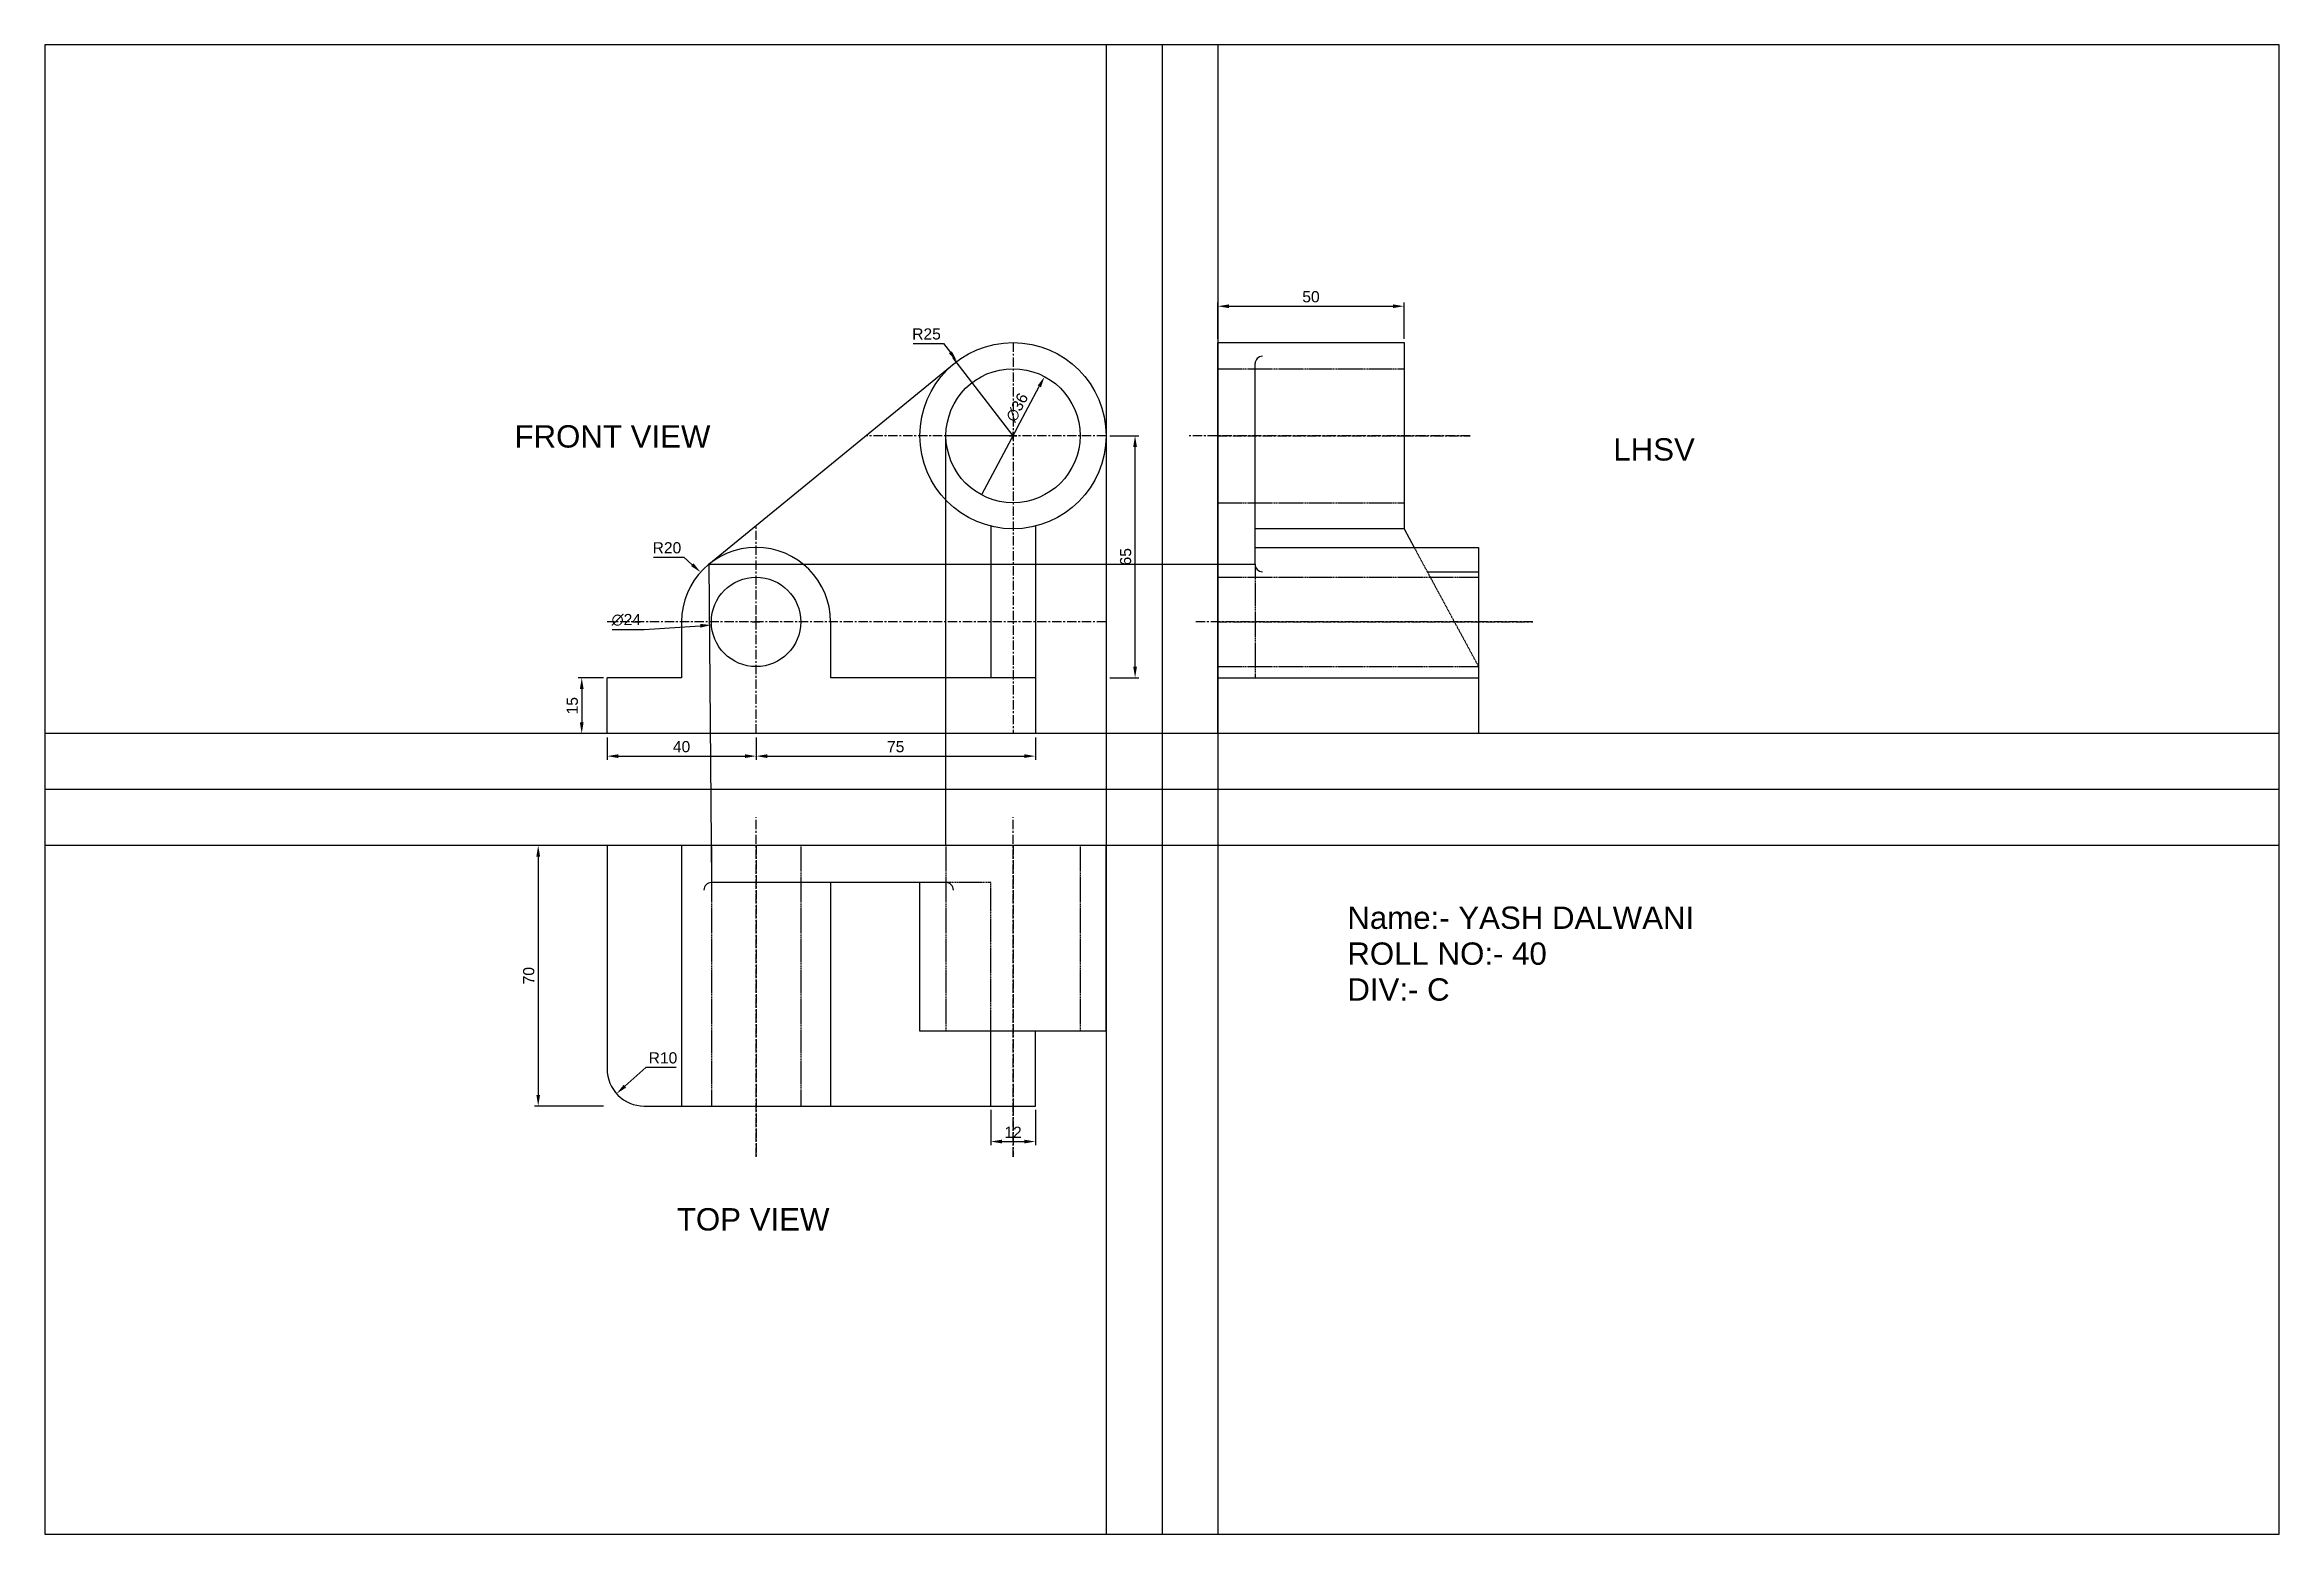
# Model space of a CAD drawing. Header units: millimetres. Extents: x 0 to 600, y 0 to 400.
import ezdxf

# ---------------------------------------------------------------- set-up
doc = ezdxf.new("R2010")
doc.units = ezdxf.units.MM
doc.header["$MEASUREMENT"] = 0
doc.linetypes.add('CENTERX2', pattern=[4, 2.5, -0.5, 0.5, -0.5])
doc.linetypes.add('HIDDEN2', pattern=[0.1875, 0.125, -0.0625])
for name, color, linetype in [('Centre Line', 150, 'CENTERX2'), ('Construction', 253, 'Continuous'), ('Dimension', 3, 'Continuous'), ('Hidden', 240, 'HIDDEN2')]:
    doc.layers.add(name, color=color, linetype=linetype)
doc.styles.get("Standard").update_dxf_attribs({"font": 'arial.ttf'})
doc.dimstyles.get("Standard").update_dxf_attribs({"dimtxt": 3, "dimasz": 3, "dimexe": 1, "dimexo": 1, "dimgap": 1, "dimtad": 1, "dimtoh": 1, "dimdec": 0, "dimdsep": 46, "dimtxsty": 'Standard', "dimcen": 1, "dimadec": 0, "dimazin": 0, "dimtfac": 1, "dimtdec": 0, "dimtofl": 0, "dimtmove": 0, "dimatfit": 3, "dimfxl": 1, "dimtolj": 1, "dimtzin": 0, "dimarcsym": 0})

# ---------------------------------------------------------------- blocks, each defined once
blk = doc.blocks.new('*D5')
at = {"layer": 'Defpoints', "color": 0, "transparency": 16777216}
for p in [(151, 215), (191, 215), (191, 208.96)]:
    blk.add_point(p, dxfattribs=at)
at = {"layer": 'Dimension', "color": 0, "lineweight": -2, "transparency": 16777216}
for p, q in [((151, 214), (151, 207.96)), ((191, 214), (191, 207.96)), ((154, 208.96), (188, 208.96))]:
    blk.add_line(p, q, dxfattribs=at)
at = {"layer": 'Dimension', "color": 0, "transparency": 16777216}
for points in [[(154, 209.46), (154, 208.46), (151, 208.96)], [(188, 209.46), (188, 208.46), (191, 208.96)]]:
    blk.add_solid(points, dxfattribs=at)
at = {"layer": 'Dimension', "color": 0, "transparency": 16777216, "insert": (171, 211.49), "char_height": 3, "attachment_point": 5}
blk.add_mtext('\\A1;40', dxfattribs=at)
blk = doc.blocks.new('*D6')
at = {"layer": 'Defpoints', "color": 0, "transparency": 16777216}
for p in [(191, 215), (266, 215), (266, 208.96)]:
    blk.add_point(p, dxfattribs=at)
at = {"layer": 'Dimension', "color": 0, "lineweight": -2, "transparency": 16777216}
for p, q in [((191, 214), (191, 207.96)), ((266, 214), (266, 207.96)), ((194, 208.96), (263, 208.96))]:
    blk.add_line(p, q, dxfattribs=at)
at = {"layer": 'Dimension', "color": 0, "transparency": 16777216}
for points in [[(194, 209.46), (194, 208.46), (191, 208.96)], [(263, 209.46), (263, 208.46), (266, 208.96)]]:
    blk.add_solid(points, dxfattribs=at)
at = {"layer": 'Dimension', "color": 0, "transparency": 16777216, "insert": (228.5, 211.49), "char_height": 3, "attachment_point": 5}
blk.add_mtext('\\A1;75', dxfattribs=at)
blk = doc.blocks.new('*D7')
at = {"layer": 'Defpoints', "color": 0, "transparency": 16777216}
for p in [(151, 230), (144.2, 215), (151, 215)]:
    blk.add_point(p, dxfattribs=at)
at = {"layer": 'Dimension', "color": 0, "lineweight": -2, "transparency": 16777216}
for p, q in [((150, 230), (143.2, 230)), ((144.2, 227), (144.2, 218)), ((150, 215), (143.2, 215))]:
    blk.add_line(p, q, dxfattribs=at)
at = {"layer": 'Dimension', "color": 0, "transparency": 16777216}
for points in [[(143.7, 227), (144.7, 227), (144.2, 230)], [(143.7, 218), (144.7, 218), (144.2, 215)]]:
    blk.add_solid(points, dxfattribs=at)
at = {"layer": 'Dimension', "color": 0, "transparency": 16777216, "insert": (141.67, 222.5), "char_height": 3, "attachment_point": 5, "rotation": 90}
blk.add_mtext('\\A1;15', dxfattribs=at)
blk = doc.blocks.new('*D8')
at = {"layer": 'Defpoints', "color": 0, "transparency": 16777216}
for p in [(285, 295), (292.77, 295), (285, 230)]:
    blk.add_point(p, dxfattribs=at)
at = {"layer": 'Dimension', "color": 0, "lineweight": -2, "transparency": 16777216}
for p, q in [((286, 295), (293.77, 295)), ((292.77, 233), (292.77, 292)), ((286, 230), (293.77, 230))]:
    blk.add_line(p, q, dxfattribs=at)
at = {"layer": 'Dimension', "color": 0, "transparency": 16777216}
for points in [[(292.27, 292), (293.27, 292), (292.77, 295)], [(292.27, 233), (293.27, 233), (292.77, 230)]]:
    blk.add_solid(points, dxfattribs=at)
at = {"layer": 'Dimension', "color": 0, "transparency": 16777216, "insert": (290.24, 262.5), "char_height": 3, "attachment_point": 5, "rotation": 90}
blk.add_mtext('\\A1;65', dxfattribs=at)
blk = doc.blocks.new('*D9')
at = {"layer": 'Defpoints', "color": 0, "transparency": 16777216}
for p in [(365, 329.77), (315, 320), (365, 320)]:
    blk.add_point(p, dxfattribs=at)
at = {"layer": 'Dimension', "color": 0, "lineweight": -2, "transparency": 16777216}
for p, q in [((315, 321), (315, 330.77)), ((365, 321), (365, 330.77)), ((318, 329.77), (362, 329.77))]:
    blk.add_line(p, q, dxfattribs=at)
at = {"layer": 'Dimension', "color": 0, "transparency": 16777216}
for points in [[(318, 330.27), (318, 329.27), (315, 329.77)], [(362, 330.27), (362, 329.27), (365, 329.77)]]:
    blk.add_solid(points, dxfattribs=at)
at = {"layer": 'Dimension', "color": 0, "transparency": 16777216, "insert": (340, 332.3), "char_height": 3, "attachment_point": 5}
blk.add_mtext('\\A1;50', dxfattribs=at)
blk = doc.blocks.new('*D10')
at = {"layer": 'Defpoints', "color": 0, "transparency": 16777216}
for p in [(244.98, 314.98), (260, 295)]:
    blk.add_point(p, dxfattribs=at)
at = {"layer": 'Dimension', "color": 0, "lineweight": -2, "transparency": 16777216}
for p, q in [((233.18, 319.78), (241.37, 319.78)), ((241.37, 319.78), (243.17, 317.38)), ((259, 295), (261, 295)), ((260, 294), (260, 296))]:
    blk.add_line(p, q, dxfattribs=at)
at = {"layer": 'Dimension', "color": 0, "transparency": 16777216}
blk.add_solid([(243.57, 317.68), (242.77, 317.08), (244.98, 314.98)], dxfattribs=at)
at = {"layer": 'Dimension', "color": 0, "transparency": 16777216, "insert": (236.77, 322.31), "char_height": 3, "attachment_point": 5}
blk.add_mtext('\\A1;R25', dxfattribs=at)
blk = doc.blocks.new('*D11')
at = {"layer": 'Defpoints', "color": 0, "transparency": 16777216}
for p in [(268.47, 310.88), (251.53, 279.12)]:
    blk.add_point(p, dxfattribs=at)
at = {"layer": 'Dimension', "color": 0, "lineweight": -2, "transparency": 16777216}
blk.add_line((261.15, 297.15), (267.06, 308.23), dxfattribs=at)
at = {"layer": 'Dimension', "color": 0, "transparency": 16777216}
blk.add_solid([(266.62, 308.47), (267.5, 308), (268.47, 310.88)], dxfattribs=at)
at = {"layer": 'Dimension', "color": 0, "transparency": 16777216, "insert": (261.09, 302.6), "char_height": 3, "attachment_point": 5, "rotation": 61.91782}
blk.add_mtext('\\A1;∅36', dxfattribs=at)
blk = doc.blocks.new('*D13')
at = {"layer": 'Defpoints', "color": 0, "transparency": 16777216}
for p in [(176.11, 258.36), (191, 245)]:
    blk.add_point(p, dxfattribs=at)
at = {"layer": 'Dimension', "color": 0, "lineweight": -2, "transparency": 16777216}
for p, q in [((163.49, 262.36), (171.65, 262.36)), ((171.65, 262.36), (173.88, 260.36)), ((191, 244), (191, 246)), ((190, 245), (192, 245))]:
    blk.add_line(p, q, dxfattribs=at)
at = {"layer": 'Dimension', "color": 0, "transparency": 16777216}
blk.add_solid([(174.21, 260.73), (173.55, 259.99), (176.11, 258.36)], dxfattribs=at)
at = {"layer": 'Dimension', "color": 0, "transparency": 16777216, "insert": (167.07, 264.89), "char_height": 3, "attachment_point": 5}
blk.add_mtext('\\A1;R20', dxfattribs=at)
blk = doc.blocks.new('*D14')
at = {"layer": 'Defpoints', "color": 0, "transparency": 16777216}
for p in [(254, 115), (266, 115), (266, 105.46)]:
    blk.add_point(p, dxfattribs=at)
at = {"layer": 'Dimension', "color": 0, "lineweight": -2, "transparency": 16777216}
for p, q in [((254, 114), (254, 104.46)), ((266, 114), (266, 104.46)), ((257, 105.46), (263, 105.46))]:
    blk.add_line(p, q, dxfattribs=at)
at = {"layer": 'Dimension', "color": 0, "transparency": 16777216}
for points in [[(257, 105.96), (257, 104.96), (254, 105.46)], [(263, 105.96), (263, 104.96), (266, 105.46)]]:
    blk.add_solid(points, dxfattribs=at)
at = {"layer": 'Dimension', "color": 0, "transparency": 16777216, "insert": (260, 107.96), "char_height": 3, "attachment_point": 5}
blk.add_mtext('\\A1;12', dxfattribs=at)
blk = doc.blocks.new('*D15')
at = {"layer": 'Defpoints', "color": 0, "transparency": 16777216}
for p in [(151, 185), (132.51, 115), (151, 115)]:
    blk.add_point(p, dxfattribs=at)
at = {"layer": 'Dimension', "color": 0, "lineweight": -2, "transparency": 16777216}
for p, q in [((150, 185), (131.51, 185)), ((132.51, 182), (132.51, 118)), ((150, 115), (131.51, 115))]:
    blk.add_line(p, q, dxfattribs=at)
at = {"layer": 'Dimension', "color": 0, "transparency": 16777216}
for points in [[(132.01, 182), (133.01, 182), (132.51, 185)], [(132.01, 118), (133.01, 118), (132.51, 115)]]:
    blk.add_solid(points, dxfattribs=at)
at = {"layer": 'Dimension', "color": 0, "transparency": 16777216, "insert": (129.98, 150), "char_height": 3, "attachment_point": 5, "rotation": 90}
blk.add_mtext('\\A1;70', dxfattribs=at)
blk = doc.blocks.new('*D16')
at = {"layer": 'Defpoints', "color": 0, "transparency": 16777216}
for p in [(161, 125), (153.55, 118.33)]:
    blk.add_point(p, dxfattribs=at)
at = {"layer": 'Dimension', "color": 0, "lineweight": -2, "transparency": 16777216}
for p, q in [((161.43, 125.39), (155.79, 120.33)), ((169.59, 125.39), (161.43, 125.39))]:
    blk.add_line(p, q, dxfattribs=at)
at = {"layer": 'Dimension', "color": 0, "transparency": 16777216}
blk.add_solid([(155.45, 120.7), (156.12, 119.96), (153.55, 118.33)], dxfattribs=at)
at = {"layer": 'Dimension', "color": 0, "transparency": 16777216, "insert": (166.01, 127.92), "char_height": 3, "attachment_point": 5}
blk.add_mtext('\\A1;R10', dxfattribs=at)
blk = doc.blocks.new('*D17')
at = {"layer": 'Defpoints', "color": 0, "transparency": 16777216}
for p in [(179.03, 244.17), (202.97, 245.83)]:
    blk.add_point(p, dxfattribs=at)
at = {"layer": 'Dimension', "color": 0, "lineweight": -2, "transparency": 16777216}
for p, q in [((152.38, 242.92), (160.92, 242.92)), ((160.92, 242.92), (176.04, 243.97)), ((190, 245), (192, 245)), ((191, 244), (191, 246))]:
    blk.add_line(p, q, dxfattribs=at)
at = {"layer": 'Dimension', "color": 0, "transparency": 16777216}
blk.add_solid([(176, 244.46), (176.07, 243.47), (179.03, 244.17)], dxfattribs=at)
at = {"layer": 'Dimension', "color": 0, "transparency": 16777216, "insert": (156.15, 245.54), "char_height": 3, "attachment_point": 5}
blk.add_mtext('\\A1;∅24', dxfattribs=at)

msp = doc.modelspace()

# ---------------------------------------------------------------- linework, layer by layer
for p, q in [((300, 400), (300, 0)), ((315, 215), (315, 320)), ((315, 320), (365, 320)), ((365, 320), (365, 270)), ((178.33, 260.48), (244.17, 314.35)), ((325, 260.48), (325, 314.35)), ((254, 270.73), (254, 230)), ((266, 270.73), (266, 215)), ((365, 270), (325, 270)), ((365, 270), (367.7, 265)), ((325, 265), (385, 265)), ((385, 265), (385, 215)), ((171, 245), (171, 230)), ((211, 245), (211, 230)), ((151, 215), (151, 230)), ((171, 230), (151, 230)), ((266, 230), (211, 230)), ((315, 230), (385, 230)), ((266, 215), (151, 215)), ((385, 215), (315, 215)), ((600, 200), (0, 200)), ((285, 185), (151, 185)), ((151, 185), (151, 125)), ((171, 185), (171, 115)), ((235, 185), (235, 185.12)), ((285, 135.12), (285, 185)), ((242, 175), (179, 175)), ((211, 175), (211, 115)), ((235, 135.12), (235, 175)), ((285, 135.12), (235, 135.12)), ((254, 115), (254, 135.12)), ((266, 115), (266, 135.12)), ((161, 115), (266, 115))]:
    msp.add_line(p, q)
msp.add_lwpolyline([(0, 0), (600, 0), (600, 400), (0, 400)], close=True)
for centre, radius in [((260, 295), 25), ((260, 295), 18), ((191, 245), 12)]:
    msp.add_circle(centre, radius)
for centre, radius, start, end in [((327, 314.35), 2, 90, 180), ((191, 245), 20, 0, 180), ((327, 260.48), 2, 180, 270), ((179, 173), 2, 90, 180), ((242, 173), 2, 0, 90), ((161, 125), 10, 180, 270)]:
    msp.add_arc(centre, radius, start, end)
at = {"layer": 'Centre Line'}
for p, q in [((260, 320), (260, 215)), ((285, 295), (220.52, 295)), ((382.76, 295), (307.2, 295)), ((315, 295), (365, 295)), ((365, 295), (382.76, 295)), ((191, 215), (191, 270.84)), ((285, 245), (151, 245)), ((399.58, 245), (309.07, 245)), ((315, 245), (399.58, 245)), ((191, 101.37), (191, 192.55)), ((260, 101.37), (260, 192.55)), ((191, 185), (191, 101.37)), ((260, 185), (260, 115)), ((260, 115), (260, 101.37))]:
    msp.add_line(p, q, dxfattribs=at)
at = {"layer": 'Construction'}
for p, q in [((285, 400), (285, 0)), ((315, 400), (315, 0)), ((242, 185), (242, 295)), ((178.33, 260.48), (179, 175)), ((178.33, 260.48), (325, 260.48)), ((371.23, 258.48), (385, 258.48)), ((600, 215), (0, 215)), ((600, 185), (0, 185))]:
    msp.add_line(p, q, dxfattribs=at)
at = {"layer": 'Dimension'}
for p, q in [((260, 295), (243.87, 316.03)), ((260, 295), (242, 295)), ((261.15, 297.15), (251.53, 279.12))]:
    msp.add_line(p, q, dxfattribs=at)
at = {"layer": 'Hidden'}
for p, q in [((315, 313), (365, 313)), ((315, 277), (365, 277)), ((367.7, 265), (385, 233)), ((325, 260.48), (325, 230)), ((315, 257), (385, 257)), ((315, 233), (385, 233)), ((179, 185), (179, 115)), ((203, 185), (203, 115)), ((242, 185), (242, 135.12)), ((278, 185), (278, 135.12)), ((254, 175), (242, 175)), ((254, 135.12), (254, 175))]:
    msp.add_line(p, q, dxfattribs=at)

# ---------------------------------------------------------------- texts
for s, p in [('FRONT VIEW', (126.14, 291.82)), ('LHSV', (421.18, 288.33)), ('Name:- YASH DALWANI', (349.76, 162.57)), ('ROLL NO:- 40', (349.76, 152.93)), ('DIV:- C', (349.76, 143.3)), ('TOP VIEW', (169.73, 81.58))]:
    msp.add_text(s, height=6).set_placement(p)

# ---------------------------------------------------------------- dimensions: what is measured, and where the dimension line sits
at = {"layer": 'Dimension'}
for base, p1, p2, picture, middle in [((365, 329.77), (315, 320), (365, 320), '*D9', (340, 332.3)), ((191, 208.96), (151, 215), (191, 215), '*D5', (171, 211.49)), ((266, 208.96), (191, 215), (266, 215), '*D6', (228.5, 211.49)), ((266, 105.46), (254, 115), (266, 115), '*D14', (260, 107.96))]:
    dim = msp.add_linear_dim(base=base, p1=p1, p2=p2, dimstyle='Standard', dxfattribs=at)
    dim.commit()
    dim.dimension.update_dxf_attribs({"geometry": picture, "text_midpoint": middle})
for center, mpoint, picture, middle in [((260, 295), (244.98, 314.98), '*D10', (236.77, 322.31)), ((191, 245), (176.11, 258.36), '*D13', (167.07, 264.89))]:
    dim = msp.add_radius_dim(center=center, mpoint=mpoint, dimstyle='Standard', dxfattribs=at)
    dim.commit()
    dim.dimension.update_dxf_attribs({"geometry": picture, "text_midpoint": middle})
for p1, p2, picture, middle in [((251.53, 279.12), (268.47, 310.88), '*D11', (263.4, 301.37)), ((202.97, 245.83), (179.03, 244.17), '*D17', (160.92, 242.92))]:
    dim = msp.add_diameter_dim_2p(p1=p1, p2=p2, dimstyle='Standard', dxfattribs=at)
    dim.commit()
    dim.dimension.update_dxf_attribs({"geometry": picture, "text_midpoint": middle, "dimtype": 163})
for base, p1, p2, picture, middle in [((292.77, 295), (285, 230), (285, 295), '*D8', (290.24, 262.5)), ((144.2, 215), (151, 230), (151, 215), '*D7', (141.67, 222.5)), ((132.51, 115), (151, 185), (151, 115), '*D15', (129.98, 150))]:
    dim = msp.add_linear_dim(base=base, p1=p1, p2=p2, angle=90, dimstyle='Standard', dxfattribs=at)
    dim.commit()
    dim.dimension.update_dxf_attribs({"geometry": picture, "text_midpoint": middle})
dim = msp.add_radius_dim(center=(161, 125), mpoint=(153.55, 118.33), dimstyle='Standard', dxfattribs=at)
dim.commit()
dim.dimension.update_dxf_attribs({"geometry": '*D16', "text_midpoint": (166.01, 125.39), "dimtype": 164})

doc.saveas('drawing.dxf')
